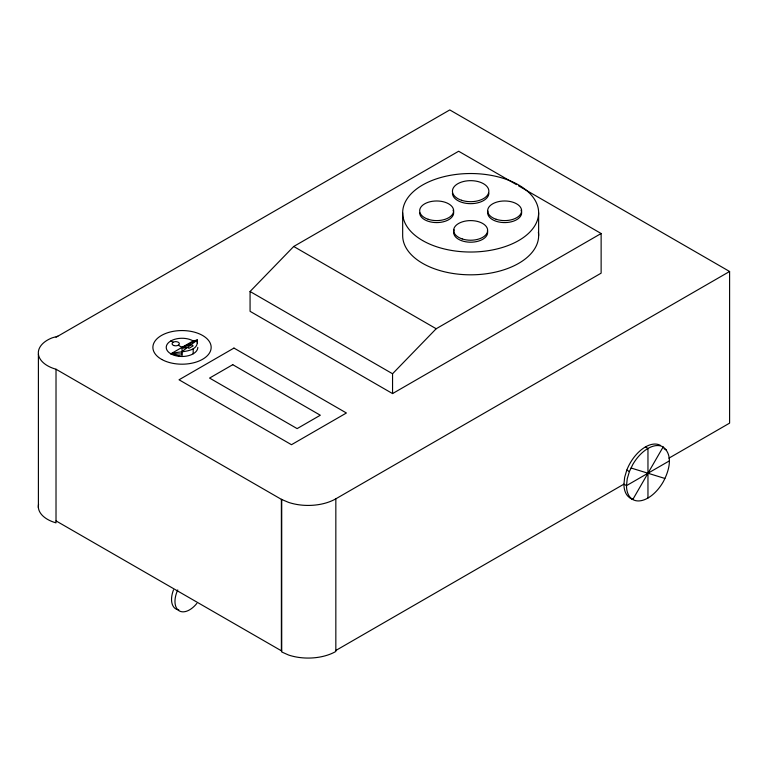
<?xml version="1.0" encoding="UTF-8"?>
<svg xmlns="http://www.w3.org/2000/svg" width="768" height="768" viewBox="0 0 768 768"><rect width="100%" height="100%" fill="white"/><g stroke="black" fill="none" stroke-linecap="round" stroke-linejoin="round"><path stroke-width="1.15" d="M669.427 460.848L626.506 485.626L627.235 478.79L629.386 471.571L632.794 464.477A30.346 17.52 -60 0 1 663.139 446.957C673.891 455.568 668.688 471.782 663.139 481.997A30.346 17.52 -60 0 1 639.754 500.87A30.346 17.52 -60 0 1 626.506 485.626L623.933 484.138L335.837 650.467M660.566 445.469A30.346 17.52 -60 0 0 626.803 470.083L624.662 477.302L623.933 484.138A30.346 17.52 -60 0 0 633.475 499.238M663.139 446.957L632.794 499.517L630.221 498.029M518.534 185.827L601.133 233.51L601.133 273.158L392.554 393.581L250.07 311.318L250.07 291.494L293.712 246.48L458.65 151.248L516.47 184.637M392.554 393.581L392.554 373.757L436.195 328.742L601.133 233.51M182.026 351.533L197.27 340.061C199.085 353.53 178.704 350.717 170.87 353.818L182.026 356.486L182.026 347.376L178.291 345.216M56.016 337.267L449.779 109.93L729.6 271.488L729.6 423.13L668.909 458.17M197.27 343.037L197.27 340.061L193.181 340.934L170.87 353.818L182.026 354.01M57.85 336.211L52.176 337.843A31.478 18.173 0 0 0 56.016 369.235L281.376 499.354L288.634 502.406A39.11 22.579 0 0 0 335.837 498.816L729.6 271.488M197.27 340.061L182.026 347.376L184.09 347.549M185.405 346.31L182.026 347.376L184.282 347.472M185.347 346.57L182.026 347.376L184.397 347.386M184.368 346.973L182.026 347.376L184.301 347.309M56.016 520.886L281.722 650.995M631.085 468.019L664.848 478.445M663.974 448.627L666.547 450.115M645.389 446.966L647.962 448.454L647.962 498.01M293.712 246.48L436.195 328.742M626.803 470.083L629.386 471.571M250.07 291.494L392.554 373.757M170.87 340.934L173.146 342.25M538.627 212.774L538.627 235.565M402.672 212.774L402.672 235.565A67.978 39.245 0 0 0 473.616 274.781A67.978 39.245 0 0 0 538.378 232.157M335.837 498.816L335.837 651.456A39.11 22.579 0 0 1 288.634 655.046L281.722 651.984L281.722 499.344M281.376 499.354L281.376 650.995M193.181 348.864L193.181 353.818M56.016 369.235L56.016 522.864A31.478 18.173 0 0 1 38.573 504.24M38.4 354.182L38.4 507.811M197.808 347.376A15.782 9.11 0 0 1 177.946 356.179A15.782 9.11 0 0 1 168.355 342.816A15.782 9.11 0 0 1 193.181 340.934M196.858 603.389A20.64 11.914 -60 0 1 178.723 610.541A20.64 11.914 -60 0 1 177.754 589.92M178.829 609.83A20.64 11.914 -60 0 1 173.491 589.901M521.059 210.23A16.992 9.811 0 0 1 505.382 222.576A16.992 9.811 0 0 1 487.91 211.066M453.082 210.23A16.992 9.811 0 0 1 438.883 222.499A16.992 9.811 0 0 1 419.674 212.774M488.861 193.152A18.211 10.512 0 0 1 470.65 203.664A18.211 10.512 0 0 1 452.448 193.152M487.392 230.688A16.992 9.811 0 0 1 469.91 242.198A16.992 9.811 0 0 1 454.234 229.853M186.566 345.734L183.005 348.115L187.603 347.338L188.88 348.355L193.171 345.878L191.213 344.621L186.566 345.734M233.962 348.077L179.03 379.786L291.475 444.71L346.406 412.992L233.962 348.077M232.762 364.685L209.578 378.067L297.13 428.611L320.314 415.229L232.762 364.685M422.582 240.528A67.978 39.245 0 0 0 536.314 222.931A67.978 39.245 0 0 0 453.062 174.864A67.978 39.245 0 0 0 422.582 240.528M161.75 359.453A29.136 16.819 0 0 0 210.278 351.475A29.136 16.819 0 0 0 174.048 331.2A29.136 16.819 0 0 0 161.75 359.453M173.904 345.552A3.638 2.102 0 0 0 179.366 343.738A3.638 2.102 0 0 0 173.904 341.914A3.638 2.102 0 0 0 173.904 345.552M496.147 219.283A16.992 9.811 0 0 0 521.635 210.787A16.992 9.811 0 0 0 496.147 202.291A16.992 9.811 0 0 0 496.147 219.283M462.154 238.915A16.992 9.811 0 0 0 487.651 230.41A16.992 9.811 0 0 0 462.154 221.914A16.992 9.811 0 0 0 462.154 238.915M428.17 219.283A16.992 9.811 0 0 0 453.658 210.787A16.992 9.811 0 0 0 428.17 202.291A16.992 9.811 0 0 0 428.17 219.283M461.549 200.275A18.211 10.512 0 0 0 488.861 191.165A18.211 10.512 0 0 0 461.549 182.064A18.211 10.512 0 0 0 461.549 200.275"/></g></svg>
